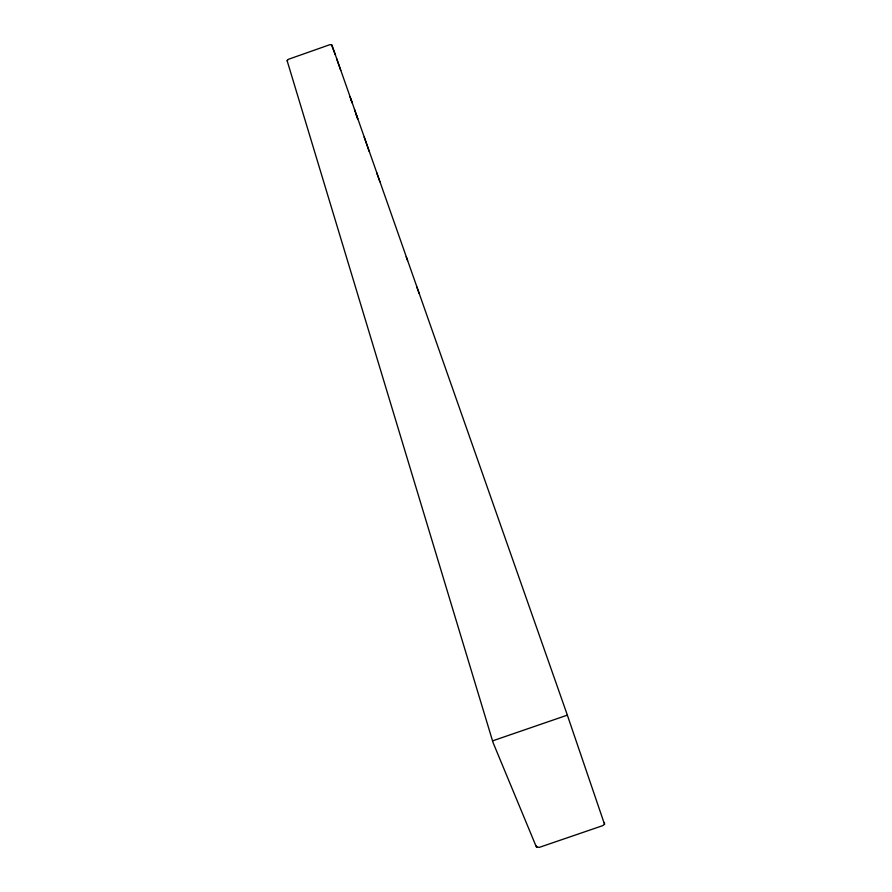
<?xml version="1.0" encoding="UTF-8"?>
<svg xmlns="http://www.w3.org/2000/svg" width="892" height="892" viewBox="0 0 892 892"><rect width="100%" height="100%" fill="white"/><g stroke="black" fill="none" stroke-linecap="round" stroke-linejoin="round"><path stroke-width="1.34" d="M604.542 824.297L566.598 712.942L331.869 44.912L329.951 44.656L288.495 59.273L287.124 60.701L493.064 742.601L536.36 846.943L539.37 847.355L602.736 825.646L604.542 824.297L604.43 822.524M566.866 715.306L492.919 740.75M331.423 44.6L335.269 54.691M536.181 845.917L537.118 847.4M350.79 98.99L352.184 102.937L349.887 96.526M354.492 109.504L357.714 118.703M364.181 137.1L369.255 151.551M376.647 172.58L379.88 181.778M406.195 256.673L407.577 260.62M416.809 286.901L419.117 293.468M336.63 58.627L340.733 70.423M356.243 114.812L357.603 118.725M287.313 60.165L287.402 61.28"/></g></svg>
